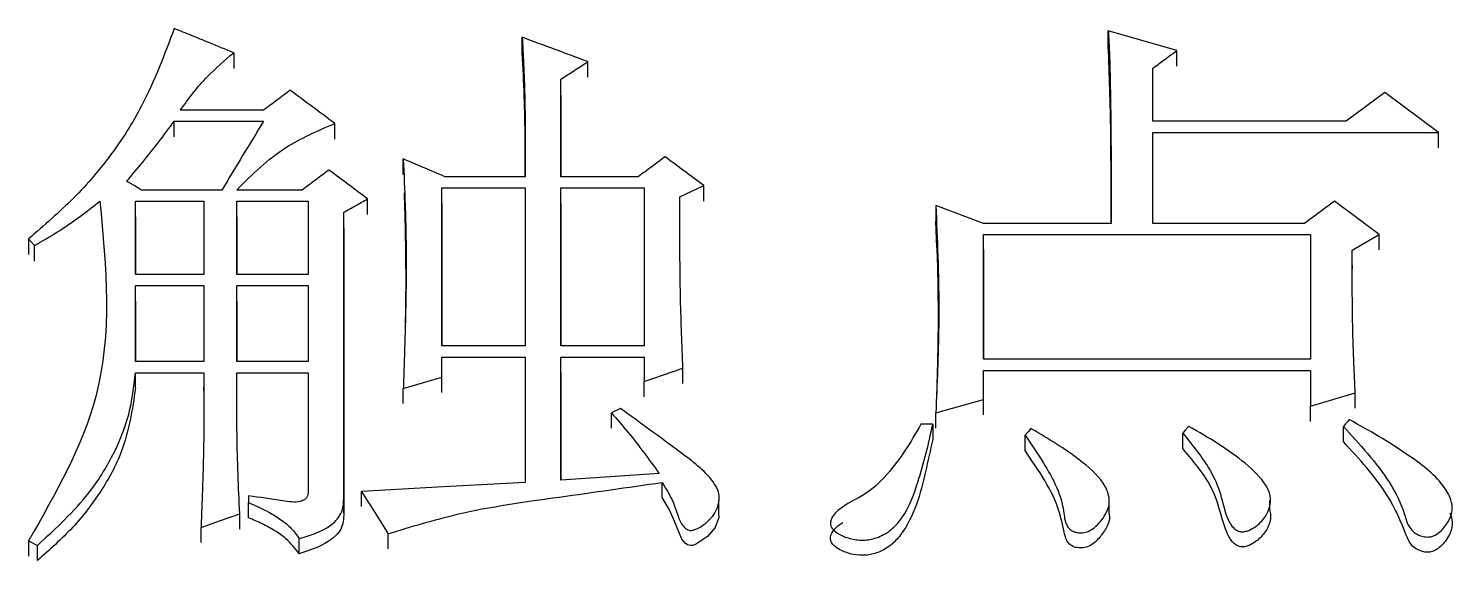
# Model space of a CAD drawing. Header units: millimetres. Extents: x 2251 to 4395, y 932 to 2449.
# Drawn here: x 2743.77 to 2748.95, y 2255.79 to 2257.73 of the extents above; entities that cross this region are included whole.
import ezdxf

# ---------------------------------------------------------------- set-up
doc = ezdxf.new("R2010")
doc.units = ezdxf.units.MM

msp = doc.modelspace()

# ---------------------------------------------------------------- linework, layer by layer
at = {"color": 7, "linetype": 'Continuous', "lineweight": 25}
for p, q in [((2747.9501, 2257.6455), (2747.7013, 2257.7177)), ((2747.7013, 2257.6603), (2747.7013, 2257.7177)), ((2745.5702, 2257.6363), (2745.5702, 2257.6937)), ((2744.521, 2257.6375), (2744.521, 2257.5805)), ((2745.8082, 2257.5484), (2745.8082, 2257.6054)), ((2747.9501, 2257.5885), (2747.9501, 2257.6455)), ((2747.8635, 2257.3885), (2747.8635, 2257.5813)), ((2747.8635, 2257.5243), (2747.8635, 2257.5813)), ((2745.7109, 2257.1871), (2745.7109, 2257.5412)), ((2745.7109, 2257.4842), (2745.7109, 2257.5412)), ((2745.7109, 2257.484), (2745.7109, 2257.1871)), ((2748.7073, 2257.493), (2748.5666, 2257.3885)), ((2748.902, 2257.3482), (2748.7073, 2257.493)), ((2744.6291, 2257.4287), (2744.3263, 2257.4287)), ((2744.3046, 2257.3885), (2744.6291, 2257.3885)), ((2744.3046, 2257.3317), (2744.3046, 2257.3885)), ((2744.8887, 2257.3237), (2744.8887, 2257.3804)), ((2748.5666, 2257.3885), (2747.8635, 2257.3885)), ((2747.8635, 2257.3482), (2748.902, 2257.3482)), ((2747.8635, 2257.0176), (2747.8635, 2257.3482)), ((2747.8635, 2257.2915), (2747.8635, 2257.3482)), ((2748.902, 2257.2915), (2748.902, 2257.3482)), ((2745.1376, 2257.195), (2745.1376, 2257.2516)), ((2745.5811, 2257.1871), (2745.289, 2257.1871)), ((2745.9921, 2257.1871), (2745.7109, 2257.1871)), ((2744.4777, 2257.1387), (2744.1856, 2257.1387)), ((2744.7698, 2257.1387), (2744.5318, 2257.1387)), ((2745.2782, 2257.1468), (2745.5811, 2257.1468)), ((2745.2782, 2256.5723), (2745.2782, 2257.1468)), ((2745.2782, 2257.0903), (2745.2782, 2257.1468)), ((2745.5811, 2257.1468), (2745.5811, 2256.5723)), ((2745.7109, 2257.1468), (2746.0138, 2257.1468)), ((2745.7109, 2256.5723), (2745.7109, 2257.1468)), ((2745.7109, 2257.0903), (2745.7109, 2257.1468)), ((2746.0138, 2257.1468), (2746.0138, 2256.5723)), ((2746.2301, 2257.0984), (2746.2301, 2257.1548)), ((2744.164, 2257.0984), (2744.4128, 2257.0984)), ((2744.164, 2256.8316), (2744.164, 2257.0984)), ((2744.164, 2257.042), (2744.164, 2257.0984)), ((2744.4128, 2257.0984), (2744.4128, 2256.8316)), ((2744.5318, 2257.0984), (2744.7914, 2257.0984)), ((2744.5318, 2256.8316), (2744.5318, 2257.0984)), ((2744.5318, 2257.042), (2744.5318, 2257.0984)), ((2744.7914, 2257.0984), (2744.7914, 2256.8316)), ((2745.0078, 2257.05), (2745.0078, 2257.1064)), ((2745.2782, 2257.0901), (2745.2782, 2256.5723)), ((2745.7109, 2257.0901), (2745.7109, 2256.5723)), ((2747.2469, 2257.0176), (2747.0739, 2257.0822)), ((2747.0739, 2257.0822), (2747.0739, 2257.0256)), ((2748.5234, 2257.0984), (2748.4152, 2257.0176)), ((2748.6856, 2256.9772), (2748.5234, 2257.0984)), ((2744.164, 2257.0417), (2744.164, 2256.8316)), ((2744.5318, 2257.0417), (2744.5318, 2256.8316)), ((2744.9212, 2256.0187), (2744.9212, 2257.058)), ((2744.9212, 2257.0016), (2744.9212, 2257.058)), ((2744.9212, 2257.0014), (2744.9212, 2255.9635)), ((2747.0778, 2256.9292), (2747.0739, 2257.0256)), ((2747.7121, 2257.0176), (2747.2469, 2257.0176)), ((2748.4152, 2257.0176), (2747.8635, 2257.0176)), ((2743.7746, 2256.9611), (2743.7962, 2256.9368)), ((2743.7962, 2256.8806), (2743.7962, 2256.9368)), ((2747.2469, 2256.5236), (2747.2469, 2256.9772)), ((2747.2469, 2256.921), (2747.2469, 2256.9772)), ((2748.4368, 2256.9772), (2748.4368, 2256.5236)), ((2748.5883, 2256.9206), (2748.6856, 2256.9772)), ((2748.6856, 2256.921), (2748.6856, 2256.9772)), ((2747.2469, 2256.9208), (2747.2469, 2256.5236)), ((2744.4128, 2256.8316), (2744.164, 2256.8316)), ((2744.7914, 2256.8316), (2744.5318, 2256.8316)), ((2748.5883, 2256.8642), (2748.5883, 2256.8527)), ((2744.164, 2256.7912), (2744.4128, 2256.7912)), ((2744.164, 2256.5154), (2744.164, 2256.7912)), ((2744.164, 2256.7351), (2744.164, 2256.7912)), ((2744.4128, 2256.7912), (2744.4128, 2256.5154)), ((2744.5318, 2256.7912), (2744.7914, 2256.7912)), ((2744.5318, 2256.5154), (2744.5318, 2256.7912)), ((2744.5318, 2256.7351), (2744.5318, 2256.7912)), ((2744.7914, 2256.7912), (2744.7914, 2256.5154)), ((2744.164, 2256.7349), (2744.164, 2256.5154)), ((2744.5318, 2256.7349), (2744.5318, 2256.5154)), ((2745.5811, 2256.5723), (2745.2782, 2256.5723)), ((2746.0138, 2256.5723), (2745.7109, 2256.5723)), ((2744.4128, 2256.5154), (2744.164, 2256.5154)), ((2744.7914, 2256.5154), (2744.5318, 2256.5154)), ((2745.2782, 2256.5317), (2745.5811, 2256.5317)), ((2745.2782, 2256.4586), (2745.2782, 2256.5317)), ((2745.2782, 2256.476), (2745.2782, 2256.5317)), ((2745.5811, 2256.5317), (2745.5811, 2256.0759)), ((2745.7109, 2256.5317), (2746.0138, 2256.5317)), ((2745.7109, 2256.084), (2745.7109, 2256.5317)), ((2745.7109, 2256.476), (2745.7109, 2256.5317)), ((2746.0138, 2256.5317), (2746.0138, 2256.4423)), ((2744.164, 2256.4748), (2744.4128, 2256.4748)), ((2744.164, 2256.4192), (2744.164, 2256.4748)), ((2744.5318, 2256.4748), (2744.7914, 2256.4748)), ((2744.7914, 2256.4748), (2744.7914, 2256.0432)), ((2745.7109, 2256.4758), (2745.7109, 2256.084)), ((2746.1544, 2256.4354), (2746.1544, 2256.4911)), ((2747.2469, 2256.3773), (2747.2469, 2256.4829)), ((2747.2469, 2256.4273), (2747.2469, 2256.4829)), ((2748.4368, 2256.4829), (2748.4368, 2256.3529)), ((2745.1376, 2256.3623), (2745.1376, 2256.4179)), ((2745.2782, 2256.4029), (2745.2782, 2256.4586)), ((2746.0138, 2256.3867), (2746.0138, 2256.4423)), ((2747.0739, 2256.3285), (2747.2469, 2256.3773)), ((2747.2469, 2256.3217), (2747.2469, 2256.3773)), ((2748.4368, 2256.3529), (2748.5991, 2256.4017)), ((2748.5991, 2256.3461), (2748.5991, 2256.4017)), ((2745.9272, 2256.3447), (2745.8948, 2256.3285)), ((2745.8948, 2256.273), (2745.8948, 2256.3285)), ((2747.0739, 2256.273), (2747.0739, 2256.3285)), ((2748.4368, 2256.2974), (2748.4368, 2256.3529)), ((2747.063, 2256.2878), (2747.0198, 2256.2878)), ((2747.063, 2256.2878), (2747.063, 2256.2323)), ((2747.9717, 2256.1997), (2747.9717, 2256.2552)), ((2748.5559, 2256.2242), (2748.5559, 2256.2797)), ((2747.3984, 2256.1916), (2747.3984, 2256.2471)), ((2746.0787, 2256.0207), (2746.0787, 2256.0759)), ((2744.5751, 2256.0269), (2744.5751, 2256.0024)), ((2744.5751, 2255.9473), (2744.5751, 2256.0024)), ((2744.9212, 2255.9635), (2744.9212, 2256.0187)), ((2744.9861, 2255.9881), (2744.9861, 2256.0432)), ((2746.2855, 2255.9564), (2746.2855, 2256.0118)), ((2747.7038, 2255.9654), (2747.7038, 2256.0209)), ((2748.2888, 2256.031), (2748.2888, 2256.0331)), ((2748.2888, 2255.9777), (2748.2888, 2256.0108)), ((2748.9441, 2256.0182), (2748.9441, 2256.0213)), ((2744.5426, 2255.9066), (2744.5426, 2255.9616)), ((2744.402, 2255.8576), (2744.402, 2255.9126)), ((2743.7748, 2255.8634), (2743.807, 2255.8472)), ((2743.7748, 2255.8634), (2743.7748, 2255.8085)), ((2743.807, 2255.7923), (2743.807, 2255.8472)), ((2744.759, 2255.8168), (2744.759, 2255.8717)), ((2745.0826, 2255.8345), (2745.0826, 2255.8894))]:
    msp.add_line(p, q, dxfattribs=at)
at = {"color": 7, "linetype": 'Continuous', "lineweight": 25, "flags": 128}
for points in [[(2744.1856, 2257.1387), (2744.1586, 2257.1548), (2744.1315, 2257.171)], [(2746.1436, 2257.1145), (2746.1868, 2257.1347), (2746.2301, 2257.1548)], [(2743.7746, 2256.9611), (2743.7746, 2256.9401), (2743.7746, 2256.9224), (2743.7746, 2256.9046)], [(2747.2469, 2256.9772), (2747.8419, 2256.9772), (2748.4368, 2256.9772)], [(2748.4368, 2256.5236), (2747.8419, 2256.5236), (2747.2469, 2256.5236)], [(2746.0138, 2256.4423), (2746.0841, 2256.4667), (2746.1544, 2256.4911)], [(2747.2469, 2256.4829), (2747.8419, 2256.4829), (2748.4368, 2256.4829)], [(2745.1376, 2256.4179), (2745.2079, 2256.4382), (2745.2782, 2256.4586)], [(2747.42, 2256.2715), (2747.4092, 2256.2593), (2747.3984, 2256.2471)], [(2747.9933, 2256.2796), (2747.9825, 2256.2674), (2747.9717, 2256.2552)], [(2748.5775, 2256.3041), (2748.572, 2256.2979), (2748.5639, 2256.2888), (2748.5559, 2256.2797)], [(2746.0679, 2256.1085), (2745.8894, 2256.0963), (2745.7109, 2256.084)], [(2745.5811, 2256.0759), (2745.2836, 2256.0595), (2744.9861, 2256.0432)], [(2746.2844, 2255.9562), (2746.2845, 2255.9482), (2746.2717, 2255.9122), (2746.2436, 2255.8789), (2746.2006, 2255.8504), (2746.1896, 2255.8472), (2746.1803, 2255.8468), (2746.1714, 2255.8491), (2746.1622, 2255.855), (2746.1502, 2255.8694), (2746.1254, 2255.9316), (2746.1055, 2255.9769), (2746.0787, 2256.0206), (2746.0787, 2256.0206)], [(2744.402, 2255.9126), (2744.4723, 2255.9371), (2744.5426, 2255.9616)]]:
    msp.add_lwpolyline(points, dxfattribs=at)
at = {"color": 7, "linetype": 'Continuous', "lineweight": 25}
for points, knots in [([(2744.3046, 2257.7257), (2744.2691, 2257.6307), (2744.2102, 2257.4735), (2744.0809, 2257.2681), (2743.9423, 2257.1055), (2743.8307, 2257.0094), (2743.7746, 2256.9611)], [0, 0, 0, 0, 0.335049, 0.554128, 0.775717, 1, 1, 1, 1]), ([(2744.521, 2257.6375), (2744.4908, 2257.6498), (2744.4397, 2257.6707), (2744.3676, 2257.7001), (2744.3256, 2257.7172), (2744.3046, 2257.7257)], [0, 0, 0, 0, 0.4179448, 0.7089724, 1, 1, 1, 1]), ([(2747.7013, 2257.7177), (2747.7015, 2257.7126), (2747.7021, 2257.7025), (2747.7028, 2257.6898), (2747.7034, 2257.677), (2747.7039, 2257.6669), (2747.7045, 2257.6541), (2747.705, 2257.644), (2747.7054, 2257.6338), (2747.7058, 2257.6236), (2747.7061, 2257.6134), (2747.7066, 2257.5956), (2747.7077, 2257.5421), (2747.7093, 2257.4707), (2747.7104, 2257.389), (2747.7107, 2257.3379), (2747.711, 2257.3021), (2747.7111, 2257.2842), (2747.7112, 2257.274), (2747.7113, 2257.2638), (2747.7113, 2257.2536), (2747.7114, 2257.2408), (2747.7115, 2257.2305), (2747.7115, 2257.2177), (2747.7116, 2257.2075), (2747.7116, 2257.1973), (2747.7117, 2257.187), (2747.7117, 2257.1768), (2747.7117, 2257.164), (2747.7118, 2257.1538), (2747.7118, 2257.141), (2747.7118, 2257.1307), (2747.7119, 2257.1205), (2747.7119, 2257.1102), (2747.7119, 2257.1), (2747.7119, 2257.0897), (2747.712, 2257.082), (2747.712, 2257.0756), (2747.712, 2257.0692), (2747.712, 2257.0641), (2747.712, 2257.0577), (2747.712, 2257.0526), (2747.712, 2257.0462), (2747.712, 2257.041), (2747.712, 2257.0359), (2747.7121, 2257.0285), (2747.7121, 2257.0224), (2747.7121, 2257.0176)], [0, 0, 0, 0, 0.021887, 0.043773, 0.054717, 0.076603, 0.087547, 0.109433, 0.120377, 0.13132, 0.153207, 0.16415, 0.207923, 0.383017, 0.470564, 0.558111, 0.601884, 0.623771, 0.634714, 0.645657, 0.667544, 0.678487, 0.700374, 0.711317, 0.733204, 0.744147, 0.755091, 0.776977, 0.787921, 0.809807, 0.820751, 0.842637, 0.853581, 0.864524, 0.886411, 0.897354, 0.908297, 0.919241, 0.924712, 0.935656, 0.941127, 0.952071, 0.957542, 0.968486, 0.973957, 0.979429, 1, 1, 1, 1]), ([(2745.8082, 2257.6054), (2745.7686, 2257.6201), (2745.6892, 2257.6496), (2745.6099, 2257.679), (2745.5702, 2257.6937)], [0, 0, 0, 0, 0.499999, 1, 1, 1, 1]), ([(2745.5702, 2257.6937), (2745.5718, 2257.6619), (2745.5738, 2257.6222), (2745.5757, 2257.5784), (2745.5763, 2257.5645), (2745.5767, 2257.5546), (2745.5772, 2257.5406), (2745.5778, 2257.5247), (2745.5783, 2257.5088), (2745.5787, 2257.4929), (2745.5791, 2257.477), (2745.5795, 2257.461), (2745.5798, 2257.4451), (2745.5801, 2257.4291), (2745.5803, 2257.4132), (2745.5805, 2257.4012), (2745.5806, 2257.3893), (2745.5807, 2257.3773), (2745.5808, 2257.3654), (2745.5809, 2257.3554), (2745.581, 2257.3474), (2745.581, 2257.3414), (2745.581, 2257.3334), (2745.5811, 2257.3255), (2745.5811, 2257.3175), (2745.5811, 2257.3095), (2745.5811, 2257.3015), (2745.5812, 2257.2935), (2745.5812, 2257.2856), (2745.5812, 2257.2776), (2745.5812, 2257.2696), (2745.5812, 2257.2616), (2745.5812, 2257.2536), (2745.5812, 2257.2456), (2745.5812, 2257.2376), (2745.5811, 2257.2297), (2745.5811, 2257.2217), (2745.5811, 2257.2137), (2745.5811, 2257.2057), (2745.5811, 2257.1962), (2745.5811, 2257.1906), (2745.5811, 2257.1871)], [0, 0, 0, 0, 0.188751, 0.235938, 0.259532, 0.271329, 0.294923, 0.342111, 0.365705, 0.389298, 0.436486, 0.46008, 0.483674, 0.530861, 0.554455, 0.578049, 0.601643, 0.625237, 0.648831, 0.672424, 0.684221, 0.696018, 0.707815, 0.731409, 0.743206, 0.755003, 0.778597, 0.790394, 0.80219, 0.825784, 0.837581, 0.849378, 0.872972, 0.884769, 0.896566, 0.92016, 0.931957, 0.943753, 0.967347, 0.979144, 1, 1, 1, 1]), ([(2747.7119, 2257.0232), (2747.7118, 2257.0845), (2747.7116, 2257.1552), (2747.7109, 2257.2637), (2747.7103, 2257.4151), (2747.7051, 2257.5566), (2747.7013, 2257.6603)], [0, 0, 0, 0, 0.287541, 0.332064, 0.510157, 1, 1, 1, 1]), ([(2744.3263, 2257.4287), (2744.3573, 2257.4708), (2744.4129, 2257.5464), (2744.4878, 2257.6096), (2744.521, 2257.6375)], [0, 0, 0, 0, 0.557716, 1, 1, 1, 1]), ([(2745.581, 2257.1871), (2745.581, 2257.2321), (2745.5812, 2257.3296), (2745.5782, 2257.4794), (2745.5729, 2257.584), (2745.5702, 2257.6363)], [0, 0, 0, 0, 0.2996179, 0.6497397, 1, 1, 1, 1]), ([(2745.7109, 2257.5412), (2745.7271, 2257.5519), (2745.7596, 2257.5733), (2745.792, 2257.5947), (2745.8082, 2257.6054)], [0, 0, 0, 0, 0.500001, 1, 1, 1, 1]), ([(2747.8635, 2257.5813), (2747.8759, 2257.5905), (2747.8965, 2257.6058), (2747.9253, 2257.6272), (2747.9418, 2257.6394), (2747.9501, 2257.6455)], [0, 0, 0, 0, 0.428366, 0.714182, 1, 1, 1, 1]), ([(2744.7265, 2257.501), (2744.7103, 2257.489), (2744.6778, 2257.4649), (2744.6454, 2257.4407), (2744.6291, 2257.4287)], [0, 0, 0, 0, 0.499999, 1, 1, 1, 1]), ([(2744.8887, 2257.3804), (2744.8617, 2257.4005), (2744.8076, 2257.4408), (2744.7535, 2257.4809), (2744.7265, 2257.501)], [0, 0, 0, 0, 0.499999, 1, 1, 1, 1]), ([(2744.1315, 2257.171), (2744.1513, 2257.194), (2744.1915, 2257.241), (2744.2489, 2257.3138), (2744.286, 2257.3636), (2744.3046, 2257.3885)], [0, 0, 0, 0, 0.325438, 0.662606, 1, 1, 1, 1]), ([(2744.6291, 2257.3885), (2744.6039, 2257.3469), (2744.5534, 2257.2637), (2744.5029, 2257.1804), (2744.4777, 2257.1387)], [0, 0, 0, 0, 0.5, 1, 1, 1, 1]), ([(2744.5318, 2257.1387), (2744.5873, 2257.1943), (2744.6873, 2257.2945), (2744.8267, 2257.354), (2744.8887, 2257.3804)], [0, 0, 0, 0, 0.5548825, 1, 1, 1, 1]), ([(2745.1376, 2257.2516), (2745.14, 2257.1951), (2745.1426, 2257.135), (2745.1447, 2257.0731), (2745.1449, 2257.066), (2745.1451, 2257.0607), (2745.1453, 2257.0536), (2745.1455, 2257.0465), (2745.1457, 2257.0394), (2745.1458, 2257.0341), (2745.146, 2257.027), (2745.1462, 2257.02), (2745.1463, 2257.0129), (2745.1465, 2257.0076), (2745.1466, 2257.0023), (2745.1467, 2256.9952), (2745.1468, 2256.9881), (2745.147, 2256.981), (2745.1471, 2256.9757), (2745.1472, 2256.9686), (2745.1473, 2256.9615), (2745.1474, 2256.9544), (2745.1475, 2256.9491), (2745.1476, 2256.9385), (2745.148, 2256.9012), (2745.148, 2256.864), (2745.1479, 2256.832), (2745.1478, 2256.8267), (2745.1478, 2256.8196), (2745.1477, 2256.8125), (2745.1477, 2256.8054), (2745.1476, 2256.8001), (2745.1475, 2256.793), (2745.1474, 2256.7859), (2745.1474, 2256.7788), (2745.1473, 2256.7735), (2745.1472, 2256.7681), (2745.1471, 2256.761), (2745.147, 2256.7539), (2745.1469, 2256.7468), (2745.1468, 2256.7415), (2745.1467, 2256.7344), (2745.1465, 2256.7273), (2745.1464, 2256.7202), (2745.1463, 2256.7148), (2745.1462, 2256.7095), (2745.146, 2256.7024), (2745.1459, 2256.6953), (2745.1457, 2256.6882), (2745.1456, 2256.6829), (2745.1455, 2256.6758), (2745.1453, 2256.6686), (2745.1451, 2256.6615), (2745.145, 2256.6562), (2745.1448, 2256.6491), (2745.1446, 2256.642), (2745.1444, 2256.6349), (2745.1443, 2256.6295), (2745.1441, 2256.6242), (2745.1439, 2256.6171), (2745.1437, 2256.61), (2745.1435, 2256.6029), (2745.1434, 2256.5975), (2745.1432, 2256.5904), (2745.143, 2256.5833), (2745.1428, 2256.5762), (2745.1426, 2256.5708), (2745.1424, 2256.5655), (2745.1422, 2256.5584), (2745.142, 2256.5513), (2745.1418, 2256.5442), (2745.1416, 2256.5388), (2745.1414, 2256.5317), (2745.1412, 2256.5246), (2745.1409, 2256.5175), (2745.1407, 2256.5121), (2745.1406, 2256.5068), (2745.1403, 2256.4997), (2745.1401, 2256.4925), (2745.1399, 2256.4854), (2745.1397, 2256.4801), (2745.1394, 2256.4729), (2745.1392, 2256.4658), (2745.139, 2256.4587), (2745.1388, 2256.4534), (2745.1386, 2256.448), (2745.1384, 2256.4409), (2745.1381, 2256.4338), (2745.1378, 2256.4255), (2745.1377, 2256.4208), (2745.1376, 2256.4179)], [0, 0, 0, 0, 0.204304, 0.217073, 0.223457, 0.229841, 0.236226, 0.248995, 0.255379, 0.261764, 0.268148, 0.280917, 0.287302, 0.293686, 0.300071, 0.306455, 0.319224, 0.325609, 0.331993, 0.338378, 0.351147, 0.357531, 0.363915, 0.3703, 0.395838, 0.497991, 0.504375, 0.51076, 0.517144, 0.529913, 0.536298, 0.542682, 0.549067, 0.561836, 0.56822, 0.574605, 0.580989, 0.587374, 0.600143, 0.606527, 0.612912, 0.619296, 0.632065, 0.638449, 0.644834, 0.651218, 0.657603, 0.670372, 0.676756, 0.683141, 0.689525, 0.702294, 0.708679, 0.715063, 0.721448, 0.734217, 0.740601, 0.746986, 0.75337, 0.759755, 0.772523, 0.778908, 0.785292, 0.791677, 0.804446, 0.81083, 0.817215, 0.823599, 0.829984, 0.842753, 0.849137, 0.855522, 0.861906, 0.874675, 0.88106, 0.887444, 0.893828, 0.900213, 0.912982, 0.919366, 0.925751, 0.932135, 0.944904, 0.951289, 0.957673, 0.964058, 0.970442, 0.983211, 0.989596, 1, 1, 1, 1]), ([(2746.0895, 2257.2596), (2746.0733, 2257.2475), (2746.0408, 2257.2234), (2746.0084, 2257.1992), (2745.9921, 2257.1871)], [0, 0, 0, 0, 0.5, 1, 1, 1, 1]), ([(2746.2301, 2257.1548), (2746.2067, 2257.1723), (2746.1598, 2257.2073), (2746.1129, 2257.2422), (2746.0895, 2257.2596)], [0, 0, 0, 0, 0.4999991, 1, 1, 1, 1]), ([(2744.8671, 2257.2113), (2744.8509, 2257.1992), (2744.8184, 2257.175), (2744.786, 2257.1508), (2744.7698, 2257.1387)], [0, 0, 0, 0, 0.499999, 1, 1, 1, 1]), ([(2745.0078, 2257.1064), (2744.9843, 2257.1239), (2744.9374, 2257.1589), (2744.8906, 2257.1938), (2744.8671, 2257.2113)], [0, 0, 0, 0, 0.499999, 1, 1, 1, 1]), ([(2744.0343, 2257.0984), (2744.0569, 2256.8574), (2744.0974, 2256.427), (2743.8734, 2256.0357), (2743.7748, 2255.8634)], [0, 0, 0, 0, 0.559704, 1, 1, 1, 1]), ([(2743.7962, 2256.9368), (2743.8246, 2256.953), (2743.881, 2256.9853), (2743.96, 2257.0399), (2744.0094, 2257.0789), (2744.0342, 2257.0984)], [0, 0, 0, 0, 0.33532, 0.667027, 1, 1, 1, 1]), ([(2744.9212, 2257.058), (2744.9356, 2257.0661), (2744.9645, 2257.0822), (2744.9933, 2257.0984), (2745.0078, 2257.1064)], [0, 0, 0, 0, 0.499999, 1, 1, 1, 1]), ([(2745.1404, 2257.128), (2745.1405, 2257.1261), (2745.1407, 2257.1212), (2745.143, 2257.0528), (2745.1469, 2256.8901), (2745.1459, 2256.7007), (2745.1437, 2256.6144), (2745.1426, 2256.5717)], [0, 0, 0, 0, 0.027194, 0.065937, 0.481469, 0.743424, 1, 1, 1, 1]), ([(2746.1544, 2256.4911), (2746.151, 2256.5748), (2746.1474, 2256.6637), (2746.1454, 2256.7578), (2746.1451, 2256.7734), (2746.1447, 2256.7943), (2746.1444, 2256.8152), (2746.1441, 2256.8361), (2746.144, 2256.8518), (2746.1438, 2256.8726), (2746.1436, 2256.8935), (2746.1435, 2256.9144), (2746.1435, 2256.9274), (2746.1434, 2256.9378), (2746.1434, 2256.9456), (2746.1434, 2256.9535), (2746.1434, 2256.9639), (2746.1434, 2256.9743), (2746.1434, 2256.9847), (2746.1434, 2256.9926), (2746.1434, 2257.003), (2746.1434, 2257.0134), (2746.1434, 2257.0238), (2746.1434, 2257.0316), (2746.1434, 2257.042), (2746.1434, 2257.0525), (2746.1434, 2257.0629), (2746.1435, 2257.0707), (2746.1435, 2257.0772), (2746.1435, 2257.0837), (2746.1435, 2257.0889), (2746.1435, 2257.0941), (2746.1435, 2257.098), (2746.1435, 2257.1019), (2746.1436, 2257.1074), (2746.1436, 2257.1116), (2746.1436, 2257.1145)], [0, 0, 0, 0, 0.401959, 0.427081, 0.452203, 0.477325, 0.527569, 0.552691, 0.577813, 0.602935, 0.653179, 0.678301, 0.703423, 0.715984, 0.728545, 0.741106, 0.753667, 0.778789, 0.791351, 0.803912, 0.816473, 0.841595, 0.854156, 0.866717, 0.879278, 0.9044, 0.916961, 0.929522, 0.942083, 0.948363, 0.960924, 0.967205, 0.973485, 0.979766, 0.986046, 1, 1, 1, 1]), ([(2747.0739, 2257.0822), (2747.0767, 2257.021), (2747.0798, 2256.9521), (2747.0825, 2256.8677), (2747.0845, 2256.7832), (2747.0862, 2256.6012), (2747.0786, 2256.434), (2747.0739, 2256.3285)], [0, 0, 0, 0, 0.2447343, 0.2753248, 0.336506, 0.5812465, 1, 1, 1, 1]), ([(2747.0778, 2256.933), (2747.0802, 2256.8427), (2747.0839, 2256.7075), (2747.0804, 2256.5243), (2747.0781, 2256.4389), (2747.077, 2256.4025), (2747.0765, 2256.3895), (2747.0764, 2256.3856), (2747.0763, 2256.3836), (2747.0763, 2256.3835), (2747.0763, 2256.3835)], [0, 0, 0, 0, 0.5236705, 0.7849607, 0.9023825, 0.9678763, 0.9815328, 0.9879517, 0.99428, 1, 1, 1, 1]), ([(2748.5991, 2256.4017), (2748.5984, 2256.4159), (2748.5974, 2256.4372), (2748.5964, 2256.4603), (2748.5958, 2256.4728), (2748.5955, 2256.4799), (2748.5951, 2256.4888), (2748.5948, 2256.4959), (2748.5944, 2256.5048), (2748.5941, 2256.5119), (2748.5938, 2256.5207), (2748.5935, 2256.5278), (2748.5932, 2256.5367), (2748.5929, 2256.5438), (2748.5926, 2256.5527), (2748.5923, 2256.5616), (2748.592, 2256.5705), (2748.5917, 2256.5794), (2748.5914, 2256.5882), (2748.5911, 2256.5989), (2748.5908, 2256.6095), (2748.5906, 2256.6184), (2748.5904, 2256.6273), (2748.5901, 2256.6397), (2748.5898, 2256.6539), (2748.5896, 2256.6663), (2748.5894, 2256.6752), (2748.5893, 2256.6823), (2748.5892, 2256.6912), (2748.5891, 2256.6983), (2748.589, 2256.7071), (2748.5889, 2256.7142), (2748.5888, 2256.7231), (2748.5887, 2256.732), (2748.5887, 2256.7408), (2748.5886, 2256.7497), (2748.5885, 2256.7568), (2748.5885, 2256.7657), (2748.5884, 2256.7728), (2748.5884, 2256.7816), (2748.5884, 2256.7887), (2748.5883, 2256.7976), (2748.5883, 2256.8047), (2748.5883, 2256.8135), (2748.5883, 2256.8206), (2748.5883, 2256.8295), (2748.5883, 2256.8365), (2748.5883, 2256.8454), (2748.5882, 2256.8525), (2748.5882, 2256.8613), (2748.5882, 2256.8684), (2748.5882, 2256.8773), (2748.5883, 2256.8844), (2748.5883, 2256.8932), (2748.5883, 2256.9003), (2748.5883, 2256.91), (2748.5883, 2256.9162), (2748.5883, 2256.9206)], [0, 0, 0, 0, 0.082056, 0.123084, 0.133341, 0.153855, 0.164112, 0.184626, 0.194883, 0.215397, 0.225654, 0.246168, 0.256425, 0.276939, 0.287196, 0.30771, 0.328224, 0.338481, 0.358995, 0.379509, 0.400023, 0.420537, 0.430794, 0.451308, 0.492336, 0.51285, 0.523107, 0.543621, 0.553878, 0.574392, 0.584649, 0.605163, 0.61542, 0.635934, 0.656448, 0.666705, 0.687219, 0.697476, 0.71799, 0.728247, 0.748761, 0.759018, 0.779532, 0.789789, 0.810303, 0.82056, 0.841074, 0.851331, 0.871845, 0.882102, 0.902616, 0.912873, 0.933387, 0.943644, 0.964158, 0.974415, 1, 1, 1, 1]), ([(2743.807, 2255.8472), (2743.8735, 2255.9083), (2743.9824, 2256.0082), (2744.0857, 2256.1741), (2744.1458, 2256.3216), (2744.1579, 2256.4239), (2744.164, 2256.4748)], [0, 0, 0, 0, 0.345958, 0.566155, 0.783835, 1, 1, 1, 1]), ([(2744.4128, 2256.4748), (2744.4128, 2256.473), (2744.4128, 2256.4694), (2744.4128, 2256.4641), (2744.4128, 2256.4587), (2744.4128, 2256.4542), (2744.4128, 2256.448), (2744.4128, 2256.4417), (2744.4128, 2256.4327), (2744.4128, 2256.4256), (2744.4128, 2256.4166), (2744.4128, 2256.4077), (2744.4128, 2256.3987), (2744.4128, 2256.3898), (2744.4128, 2256.3808), (2744.4127, 2256.3719), (2744.4127, 2256.3629), (2744.4127, 2256.3557), (2744.4127, 2256.3468), (2744.4126, 2256.3378), (2744.4126, 2256.3288), (2744.4125, 2256.3199), (2744.4125, 2256.3109), (2744.4124, 2256.302), (2744.4124, 2256.293), (2744.4123, 2256.284), (2744.4122, 2256.2751), (2744.4121, 2256.2661), (2744.412, 2256.2589), (2744.4119, 2256.2499), (2744.4118, 2256.241), (2744.4117, 2256.232), (2744.4116, 2256.223), (2744.4114, 2256.2141), (2744.4113, 2256.2051), (2744.4111, 2256.1961), (2744.411, 2256.1889), (2744.4108, 2256.18), (2744.4106, 2256.171), (2744.4104, 2256.162), (2744.4102, 2256.153), (2744.41, 2256.1441), (2744.4097, 2256.1351), (2744.4095, 2256.1261), (2744.4093, 2256.1171), (2744.409, 2256.1081), (2744.4087, 2256.0992), (2744.4085, 2256.092), (2744.4082, 2256.083), (2744.4079, 2256.074), (2744.4076, 2256.065), (2744.4073, 2256.0561), (2744.407, 2256.0471), (2744.4067, 2256.0381), (2744.4064, 2256.0291), (2744.4062, 2256.0219), (2744.4058, 2256.0129), (2744.4055, 2256.0039), (2744.4051, 2255.9931), (2744.4048, 2255.9842), (2744.4044, 2255.9752), (2744.4041, 2255.968), (2744.4038, 2255.959), (2744.4035, 2255.95), (2744.4031, 2255.941), (2744.4028, 2255.9321), (2744.4024, 2255.9232), (2744.4021, 2255.9161), (2744.402, 2255.9126)], [0, 0, 0, 0, 0.009575, 0.019151, 0.028726, 0.038301, 0.043088, 0.062238, 0.071814, 0.090964, 0.100539, 0.119689, 0.138839, 0.148414, 0.167565, 0.186715, 0.19629, 0.21544, 0.225015, 0.244165, 0.263315, 0.272891, 0.292041, 0.311191, 0.320766, 0.339916, 0.359066, 0.368641, 0.387792, 0.397367, 0.416517, 0.435667, 0.445242, 0.464392, 0.483543, 0.493118, 0.512268, 0.521843, 0.540993, 0.560143, 0.569718, 0.588869, 0.608019, 0.617594, 0.636744, 0.655894, 0.665469, 0.68462, 0.694195, 0.713345, 0.732495, 0.74207, 0.76122, 0.780371, 0.789946, 0.809096, 0.818671, 0.837821, 0.856971, 0.876121, 0.885697, 0.904847, 0.914422, 0.933572, 0.952722, 0.962297, 0.981149, 1, 1, 1, 1]), ([(2744.5426, 2255.9616), (2744.5385, 2256.0585), (2744.5342, 2256.1602), (2744.5328, 2256.2639), (2744.5327, 2256.2732), (2744.5326, 2256.2802), (2744.5326, 2256.2871), (2744.5325, 2256.2941), (2744.5324, 2256.3033), (2744.5323, 2256.3126), (2744.5323, 2256.3219), (2744.5322, 2256.3289), (2744.5322, 2256.3358), (2744.5321, 2256.3428), (2744.5321, 2256.3497), (2744.532, 2256.359), (2744.532, 2256.3683), (2744.532, 2256.3775), (2744.5319, 2256.3845), (2744.5319, 2256.3914), (2744.5319, 2256.3984), (2744.5319, 2256.4053), (2744.5319, 2256.4146), (2744.5319, 2256.4239), (2744.5318, 2256.4331), (2744.5318, 2256.4401), (2744.5318, 2256.447), (2744.5318, 2256.454), (2744.5318, 2256.4632), (2744.5318, 2256.4702), (2744.5318, 2256.4748)], [0, 0, 0, 0, 0.565918, 0.593048, 0.606612, 0.620177, 0.633741, 0.647306, 0.66087, 0.688, 0.701564, 0.715129, 0.728693, 0.742258, 0.755822, 0.769387, 0.796516, 0.810081, 0.823645, 0.83721, 0.850774, 0.864339, 0.877904, 0.905033, 0.918597, 0.932162, 0.945726, 0.959291, 0.972856, 1, 1, 1, 1]), ([(2744.164, 2256.419), (2744.152, 2256.3403), (2744.1323, 2256.21), (2744.0409, 2256.0416), (2743.9384, 2255.9082), (2743.851, 2255.831), (2743.807, 2255.7922)], [0, 0, 0, 0, 0.334037, 0.553007, 0.774908, 1, 1, 1, 1]), ([(2744.4128, 2256.4088), (2744.4128, 2256.4102), (2744.4128, 2256.4143), (2744.4128, 2256.4184), (2744.4128, 2256.421)], [0, 0, 0, 0, 0.353663, 1, 1, 1, 1]), ([(2745.8948, 2256.3285), (2745.9149, 2256.3052), (2745.9558, 2256.2581), (2746.0129, 2256.1844), (2746.0495, 2256.1338), (2746.0679, 2256.1085)], [0, 0, 0, 0, 0.32693, 0.663295, 1, 1, 1, 1]), ([(2746.0787, 2256.0759), (2746.096, 2256.0479), (2746.1209, 2256.0074), (2746.1366, 2255.95), (2746.1502, 2255.9199), (2746.1672, 2255.9058), (2746.1764, 2255.902), (2746.187, 2255.9012), (2746.2047, 2255.9059), (2746.2363, 2255.9254), (2746.2711, 2255.9582), (2746.2871, 2256.0041), (2746.2862, 2256.0445), (2746.2435, 2256.1119), (2746.1159, 2256.2077), (2745.9994, 2256.2923), (2745.9272, 2256.3447)], [0, 0, 0, 0, 0.1163694, 0.168042, 0.220216, 0.2320255, 0.2417044, 0.2514329, 0.2643518, 0.2983395, 0.3719931, 0.4226498, 0.4733244, 0.5179752, 0.7012967, 1, 1, 1, 1]), ([(2747.0199, 2256.2877), (2746.9831, 2256.2243), (2746.9277, 2256.1291), (2746.8138, 2256.0233), (2746.7246, 2255.9886), (2746.6946, 2255.9468), (2746.6901, 2255.9303), (2746.6919, 2255.9171), (2746.7002, 2255.9037), (2746.7205, 2255.8873), (2746.7559, 2255.8721), (2746.8035, 2255.8633), (2746.8557, 2255.8711), (2746.9037, 2255.895), (2746.9659, 2255.9558), (2747.0161, 2256.0891), (2747.0465, 2256.2091), (2747.0624, 2256.2845), (2747.063, 2256.2878)], [0, 0, 0, 0, 0.1930812, 0.2901568, 0.3867544, 0.4079782, 0.4214469, 0.4325975, 0.4437544, 0.4622043, 0.496546, 0.5338287, 0.5720704, 0.6152668, 0.6592885, 0.7890274, 0.9907551, 1, 1, 1, 1]), ([(2747.3984, 2256.2471), (2747.4182, 2256.2183), (2747.4777, 2256.1316), (2747.538, 2256.0221), (2747.5424, 2255.9302), (2747.5591, 2255.9063), (2747.5727, 2255.8978), (2747.5893, 2255.893), (2747.6083, 2255.8923), (2747.6302, 2255.8977), (2747.6616, 2255.9187), (2747.6879, 2255.9518), (2747.7069, 2255.9929), (2747.7039, 2256.0331), (2747.6749, 2256.0943), (2747.5765, 2256.1767), (2747.4823, 2256.236), (2747.4212, 2256.2708), (2747.42, 2256.2715)], [0, 0, 0, 0, 0.107766, 0.324959, 0.382514, 0.397632, 0.412828, 0.427374, 0.444539, 0.463227, 0.487605, 0.551575, 0.589695, 0.627994, 0.678884, 0.799951, 0.99622, 1, 1, 1, 1]), ([(2747.9717, 2256.2552), (2748.0052, 2256.2143), (2748.0594, 2256.1481), (2748.11, 2256.0446), (2748.1228, 2255.969), (2748.1456, 2255.9204), (2748.1654, 2255.903), (2748.1777, 2255.8972), (2748.1912, 2255.8959), (2748.2098, 2255.8999), (2748.2381, 2255.9147), (2748.2698, 2255.943), (2748.2901, 2255.9847), (2748.2937, 2256.0273), (2748.2658, 2256.0853), (2748.1997, 2256.1482), (2748.1022, 2256.2172), (2748.0306, 2256.2587), (2747.9936, 2256.2795), (2747.9933, 2256.2796)], [0, 0, 0, 0, 0.157954, 0.255242, 0.35249, 0.401724, 0.417192, 0.427834, 0.438557, 0.45242, 0.478029, 0.52635, 0.573066, 0.619079, 0.658607, 0.768684, 0.881292, 0.999134, 1, 1, 1, 1]), ([(2748.5559, 2256.2797), (2748.5857, 2256.2472), (2748.6754, 2256.1491), (2748.7638, 2256.0262), (2748.7893, 2255.9192), (2748.8129, 2255.8935), (2748.8339, 2255.8818), (2748.8551, 2255.8769), (2748.8739, 2255.8779), (2748.8935, 2255.8854), (2748.9187, 2255.9051), (2748.941, 2255.9364), (2748.9548, 2255.9756), (2748.9481, 2256.0199), (2748.9014, 2256.0956), (2748.7721, 2256.1931), (2748.6506, 2256.2646), (2748.5782, 2256.3037), (2748.5775, 2256.3041)], [0, 0, 0, 0, 0.113222, 0.341327, 0.387566, 0.408095, 0.428648, 0.444625, 0.457844, 0.471063, 0.493511, 0.536211, 0.570053, 0.604097, 0.65629, 0.801568, 0.997978, 1, 1, 1, 1]), ([(2747.063, 2256.2322), (2747.0542, 2256.1931), (2747.0277, 2256.0753), (2746.9932, 2255.9373), (2746.9124, 2255.8461), (2746.8676, 2255.821), (2746.8193, 2255.8091), (2746.7728, 2255.8126), (2746.7361, 2255.8248), (2746.7107, 2255.8395), (2746.6969, 2255.8525), (2746.6908, 2255.8658), (2746.6907, 2255.8801), (2746.6984, 2255.8986), (2746.714, 2255.9169), (2746.7297, 2255.9263), (2746.7363, 2255.9302)], [0, 0, 0, 0, 0.1718036, 0.5173011, 0.5845484, 0.6519699, 0.7065183, 0.7611844, 0.8156518, 0.8460406, 0.8711504, 0.8885915, 0.9060311, 0.9312879, 0.9710383, 1, 1, 1, 1]), ([(2748.9434, 2255.9657), (2748.9474, 2255.9543), (2748.9558, 2255.9302), (2748.945, 2255.8874), (2748.9226, 2255.8543), (2748.8964, 2255.8323), (2748.8768, 2255.8231), (2748.8567, 2255.8218), (2748.8366, 2255.8259), (2748.8163, 2255.8361), (2748.7955, 2255.8558), (2748.7701, 2255.9239), (2748.7277, 2256.0197), (2748.6425, 2256.1303), (2748.5849, 2256.1927), (2748.5559, 2256.2241)], [0, 0, 0, 0, 0.0525499, 0.1115908, 0.1908537, 0.2206401, 0.2507381, 0.2728604, 0.2948678, 0.3274703, 0.3604468, 0.4106919, 0.6441261, 0.8211264, 1, 1, 1, 1]), ([(2747.7027, 2255.9651), (2747.7035, 2255.9627), (2747.7074, 2255.9498), (2747.7014, 2255.9207), (2747.6786, 2255.8859), (2747.6533, 2255.857), (2747.6267, 2255.8413), (2747.6047, 2255.8369), (2747.5832, 2255.8389), (2747.565, 2255.8463), (2747.5513, 2255.8602), (2747.5375, 2255.9018), (2747.526, 2255.9796), (2747.472, 2256.0847), (2747.4231, 2256.1557), (2747.3984, 2256.1916)], [0, 0, 0, 0, 0.012913, 0.06939, 0.147433, 0.220659, 0.253871, 0.287424, 0.316964, 0.346986, 0.37308, 0.408413, 0.569926, 0.783056, 1, 1, 1, 1]), ([(2748.2871, 2255.9773), (2748.2889, 2255.9703), (2748.2944, 2255.9497), (2748.2841, 2255.9141), (2748.2599, 2255.8772), (2748.2301, 2255.8546), (2748.2054, 2255.8438), (2748.1904, 2255.8407), (2748.177, 2255.8425), (2748.1645, 2255.8484), (2748.1481, 2255.8634), (2748.1147, 2255.9253), (2748.1018, 2256.0194), (2748.0377, 2256.1214), (2747.9939, 2256.1734), (2747.9717, 2256.1997)], [0, 0, 0, 0, 0.036468, 0.10746, 0.17993, 0.250304, 0.274435, 0.298772, 0.314747, 0.330684, 0.359233, 0.416925, 0.673858, 0.835309, 1, 1, 1, 1]), ([(2745.0826, 2255.8894), (2745.1655, 2255.9148), (2745.3672, 2255.9766), (2745.7051, 2256.0224), (2745.9541, 2256.0581), (2746.0787, 2256.0759)], [0, 0, 0, 0, 0.258422, 0.628983, 1, 1, 1, 1]), ([(2744.7914, 2256.0432), (2744.7911, 2256.0362), (2744.7906, 2256.0247), (2744.7782, 2256.0123), (2744.7485, 2256.0007), (2744.6773, 2256.0136), (2744.6157, 2256.0216), (2744.5751, 2256.0269)], [0, 0, 0, 0, 0.100185, 0.161773, 0.226321, 0.490481, 1, 1, 1, 1]), ([(2744.5751, 2256.0024), (2744.6002, 2255.9914), (2744.6415, 2255.9733), (2744.6932, 2255.9412), (2744.732, 2255.9099), (2744.75, 2255.8843), (2744.759, 2255.8717)], [0, 0, 0, 0, 0.346429, 0.567932, 0.786121, 1, 1, 1, 1]), ([(2744.759, 2255.8717), (2744.8078, 2255.8865), (2744.8749, 2255.9067), (2744.9189, 2255.9726), (2744.9205, 2256.0034), (2744.9212, 2256.0187)], [0, 0, 0, 0, 0.574728, 0.788861, 1, 1, 1, 1]), ([(2744.9861, 2256.0432), (2745.0022, 2256.0176), (2745.0344, 2255.9663), (2745.0666, 2255.915), (2745.0826, 2255.8894)], [0, 0, 0, 0, 0.499999, 1, 1, 1, 1]), ([(2744.759, 2255.8167), (2744.7442, 2255.8359), (2744.7196, 2255.8678), (2744.6698, 2255.9013), (2744.6241, 2255.9263), (2744.5915, 2255.9402), (2744.5751, 2255.9472)], [0, 0, 0, 0, 0.331664, 0.551929, 0.775056, 1, 1, 1, 1]), ([(2744.9212, 2255.9635), (2744.9201, 2255.9437), (2744.9178, 2255.9035), (2744.8545, 2255.8479), (2744.7956, 2255.8287), (2744.759, 2255.8167)], [0, 0, 0, 0, 0.268471, 0.544159, 1, 1, 1, 1])]:
    msp.add_open_spline(points, degree=3, knots=knots, dxfattribs=at)
msp.add_open_spline([(2745.289, 2257.1871), (2745.2638, 2257.1978), (2745.2133, 2257.2193), (2745.1628, 2257.2408), (2745.1376, 2257.2516)], degree=3, dxfattribs=at)

doc.saveas('drawing.dxf')
